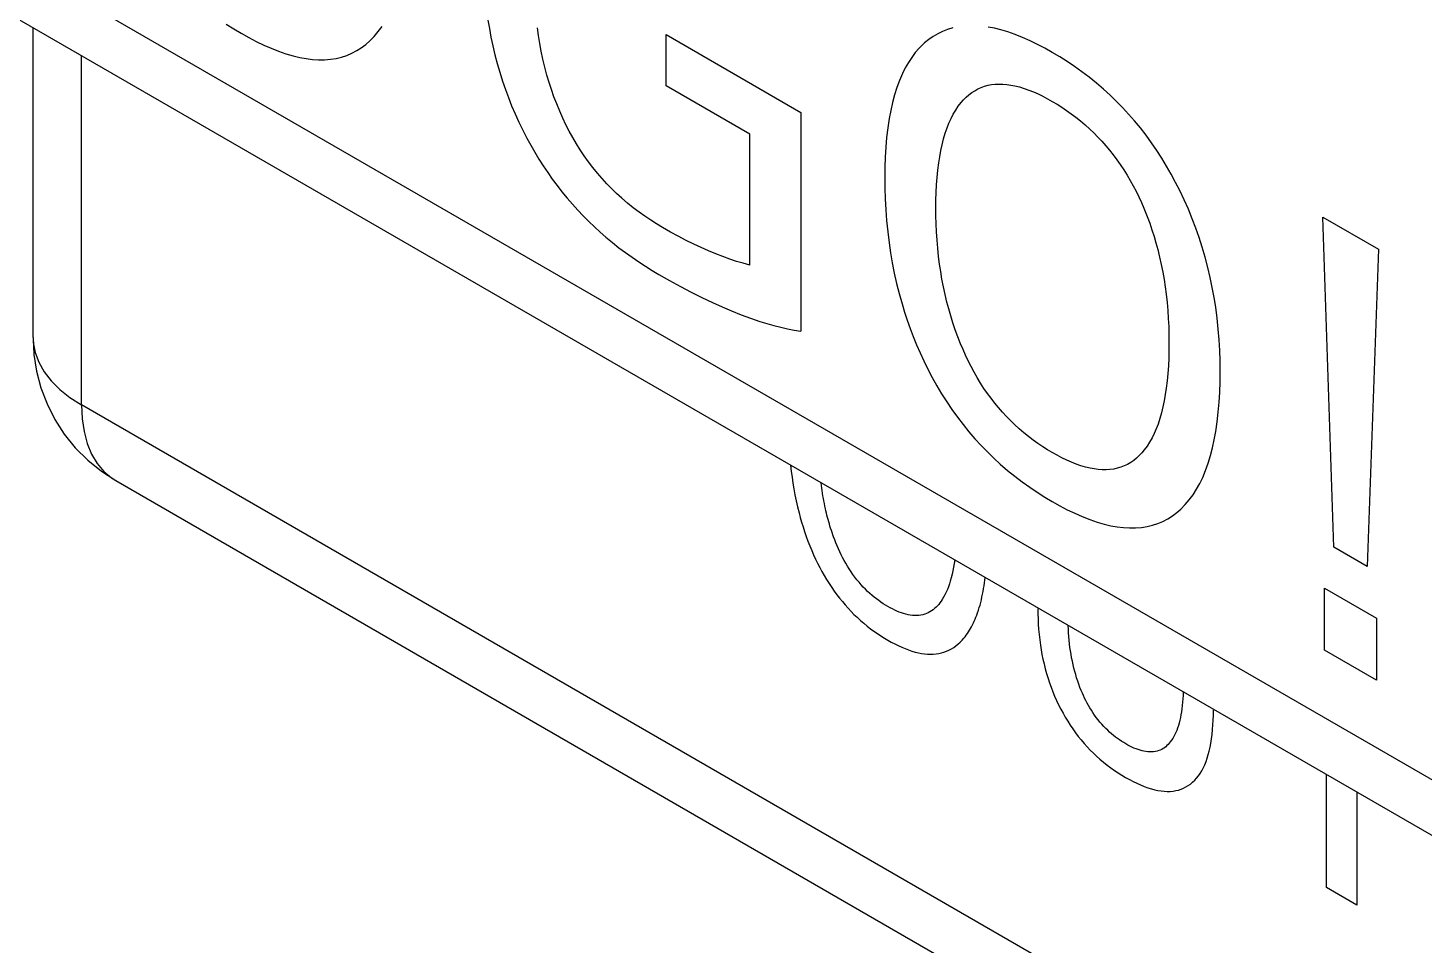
# Model space of a CAD drawing. Extents: x 0 to 420, y 0 to 297.
# Drawn here: x 170.54 to 178.99, y 138.73 to 144.27 of the extents above; entities that cross this region are included whole.
import ezdxf

# ---------------------------------------------------------------- set-up
doc = ezdxf.new("R2010")
doc.units = 0
doc.header["$LTSCALE"] = 23.1
doc.layers.add('40000_ISO', color=7, linetype='CONTINUOUS')

msp = doc.modelspace()

# ---------------------------------------------------------------- linework, layer by layer
at = {"layer": '40000_ISO', "color": 7, "linetype": 'CONTINUOUS'}
for p, q in [((164.8545, 147.9124), (213.9987, 119.5397)), ((165.0612, 147.4549), (214.2058, 119.0819)), ((173.3234, 144.3209), (173.332, 144.2692)), ((170.572, 142.401), (170.572, 144.2733)), ((171.7404, 144.2966), (171.7859, 144.2679)), ((171.7859, 144.2679), (171.8315, 144.2408)), ((171.8315, 144.2408), (171.877, 144.2153)), ((172.6355, 144.222), (172.66, 144.2508)), ((172.66, 144.2508), (172.6828, 144.2818)), ((173.332, 144.2692), (173.3418, 144.2169)), ((173.6293, 144.2267), (173.6228, 144.2734)), ((176.0439, 144.2384), (176.016, 144.2219)), ((176.073, 144.2526), (176.0439, 144.2384)), ((176.1034, 144.2645), (176.073, 144.2526)), ((176.1349, 144.274), (176.1034, 144.2645)), ((176.3865, 144.2715), (176.3482, 144.2789)), ((176.4253, 144.2619), (176.3865, 144.2715)), ((176.469, 144.2489), (176.4253, 144.2619)), ((176.5131, 144.2334), (176.469, 144.2489)), ((171.877, 144.2153), (171.9224, 144.1916)), ((171.9224, 144.1916), (171.9676, 144.1697)), ((171.9676, 144.1697), (172.0127, 144.1499)), ((172.0127, 144.1499), (172.0575, 144.1322)), ((172.5296, 144.1359), (172.5575, 144.1536)), ((172.5575, 144.1536), (172.5841, 144.1735)), ((172.5841, 144.1735), (172.6093, 144.1954)), ((172.6093, 144.1954), (172.6355, 144.222)), ((173.3418, 144.2169), (173.353, 144.1644)), ((173.353, 144.1644), (173.3655, 144.1115)), ((173.637, 144.1796), (173.6293, 144.2267)), ((173.6459, 144.1321), (173.637, 144.1796)), ((174.4006, 143.9223), (174.4006, 144.2334)), ((174.4006, 144.2334), (175.2168, 143.7622)), ((175.9318, 144.151), (175.9085, 144.1241)), ((175.9567, 144.1758), (175.9318, 144.151)), ((175.9641, 144.1825), (175.9567, 144.1758)), ((175.9894, 144.2032), (175.9641, 144.1825)), ((176.016, 144.2219), (175.9894, 144.2032)), ((176.5575, 144.2156), (176.5131, 144.2334)), ((176.6022, 144.1958), (176.5575, 144.2156)), ((176.647, 144.174), (176.6022, 144.1958)), ((176.692, 144.1504), (176.647, 144.174)), ((176.7371, 144.1251), (176.692, 144.1504)), ((170.8649, 141.9927), (170.8649, 144.1042)), ((172.0575, 144.1322), (172.1019, 144.1169)), ((172.1019, 144.1169), (172.146, 144.1041)), ((172.146, 144.1041), (172.1851, 144.0948)), ((172.1851, 144.0948), (172.2237, 144.0878)), ((172.2237, 144.0878), (172.2617, 144.0831)), ((172.2617, 144.0831), (172.299, 144.0807)), ((172.299, 144.0807), (172.3354, 144.0809)), ((172.3354, 144.0809), (172.3709, 144.0836)), ((172.3709, 144.0836), (172.4053, 144.0889)), ((172.4053, 144.0889), (172.4382, 144.0969)), ((172.4382, 144.0969), (172.4699, 144.1075)), ((172.4699, 144.1075), (172.5004, 144.1205)), ((172.5004, 144.1205), (172.5296, 144.1359)), ((173.3655, 144.1115), (173.3794, 144.0583)), ((173.656, 144.0842), (173.6459, 144.1321)), ((173.6676, 144.0361), (173.656, 144.0842)), ((175.8867, 144.0951), (175.8664, 144.0643)), ((175.9085, 144.1241), (175.8867, 144.0951)), ((176.7819, 144.0984), (176.7371, 144.1251)), ((176.8267, 144.0702), (176.7819, 144.0984)), ((176.8713, 144.0403), (176.8267, 144.0702)), ((173.3794, 144.0583), (173.3948, 144.005)), ((173.3948, 144.005), (173.4116, 143.9515)), ((173.6805, 143.9876), (173.6676, 144.0361)), ((173.6934, 143.9442), (173.6805, 143.9876)), ((175.8305, 143.9973), (175.8127, 143.9563)), ((175.8477, 144.0317), (175.8305, 143.9973)), ((175.8664, 144.0643), (175.8477, 144.0317)), ((176.9157, 144.0087), (176.8713, 144.0403)), ((176.9599, 143.9752), (176.9157, 144.0087)), ((173.4116, 143.9515), (173.4287, 143.9018)), ((173.4287, 143.9018), (173.4471, 143.852)), ((173.7074, 143.9006), (173.6934, 143.9442)), ((173.7228, 143.857), (173.7074, 143.9006)), ((174.9073, 143.6298), (174.4006, 143.9223)), ((175.7967, 143.9134), (175.7826, 143.8687)), ((175.8127, 143.9563), (175.7967, 143.9134)), ((176.2679, 143.8938), (176.2869, 143.9043)), ((176.2869, 143.9043), (176.3066, 143.9132)), ((176.3066, 143.9132), (176.3273, 143.9206)), ((176.3273, 143.9206), (176.3482, 143.9262)), ((176.3482, 143.9262), (176.3698, 143.9302)), ((176.3698, 143.9302), (176.3921, 143.9327)), ((176.3921, 143.9327), (176.415, 143.9337)), ((176.415, 143.9337), (176.4384, 143.9332)), ((176.4384, 143.9332), (176.4622, 143.9312)), ((176.4622, 143.9312), (176.4865, 143.9279)), ((176.4865, 143.9279), (176.5111, 143.9231)), ((176.5111, 143.9231), (176.5386, 143.9162)), ((176.5386, 143.9162), (176.5664, 143.9078)), ((176.5664, 143.9078), (176.5945, 143.8978)), ((176.5945, 143.8978), (176.6228, 143.8865)), ((177.0038, 143.9399), (176.9599, 143.9752)), ((177.0473, 143.9026), (177.0038, 143.9399)), ((177.086, 143.8674), (177.0473, 143.9026)), ((173.4471, 143.852), (173.4668, 143.8024)), ((173.7394, 143.8135), (173.7228, 143.857)), ((173.7574, 143.7701), (173.7394, 143.8135)), ((175.7702, 143.8224), (175.7595, 143.7747)), ((175.7826, 143.8687), (175.7702, 143.8224)), ((176.1684, 143.7994), (176.1854, 143.8214)), ((176.1854, 143.8214), (176.2003, 143.8383)), ((176.2003, 143.8383), (176.2159, 143.8541)), ((176.2159, 143.8541), (176.2324, 143.8686)), ((176.2324, 143.8686), (176.2497, 143.8819)), ((176.2497, 143.8819), (176.2679, 143.8938)), ((176.6228, 143.8865), (176.6512, 143.8738)), ((176.6512, 143.8738), (176.6798, 143.8599)), ((176.6798, 143.8599), (176.7084, 143.8449)), ((176.7084, 143.8449), (176.7371, 143.8288)), ((176.7371, 143.8288), (176.7659, 143.8117)), ((176.7659, 143.8117), (176.7946, 143.7936)), ((177.1242, 143.8306), (177.086, 143.8674)), ((177.1618, 143.7922), (177.1242, 143.8306)), ((173.4668, 143.8024), (173.4878, 143.7529)), ((173.4878, 143.7529), (173.5101, 143.7038)), ((173.7767, 143.727), (173.7574, 143.7701)), ((173.7956, 143.6877), (173.7767, 143.727)), ((175.2168, 143.7622), (175.2168, 142.44)), ((175.7595, 143.7747), (175.7503, 143.7257)), ((176.1245, 143.7247), (176.138, 143.7509)), ((176.138, 143.7509), (176.1526, 143.7758)), ((176.1526, 143.7758), (176.1684, 143.7994)), ((176.7946, 143.7936), (176.8233, 143.7745)), ((176.8233, 143.7745), (176.8518, 143.7542)), ((176.8518, 143.7542), (176.8802, 143.7329)), ((176.8802, 143.7329), (176.9084, 143.7104)), ((177.1988, 143.7523), (177.1618, 143.7922)), ((177.2349, 143.7109), (177.1988, 143.7523)), ((173.5101, 143.7038), (173.5337, 143.6549)), ((173.5337, 143.6549), (173.5586, 143.6066)), ((173.8156, 143.6488), (173.7956, 143.6877)), ((173.8368, 143.6104), (173.8156, 143.6488)), ((175.7417, 143.669), (175.7349, 143.6109)), ((175.7503, 143.7257), (175.7417, 143.669)), ((176.0894, 143.6361), (176.1008, 143.6689)), ((176.1008, 143.6689), (176.1121, 143.6974)), ((176.1121, 143.6974), (176.1245, 143.7247)), ((176.9084, 143.7104), (176.9363, 143.6866)), ((176.9363, 143.6866), (176.9639, 143.6617)), ((176.9639, 143.6617), (176.9886, 143.638)), ((177.2702, 143.6681), (177.2349, 143.7109)), ((177.3044, 143.6239), (177.2702, 143.6681)), ((173.5586, 143.6066), (173.582, 143.5638)), ((173.582, 143.5638), (173.6063, 143.5216)), ((173.8589, 143.5726), (173.8368, 143.6104)), ((173.8821, 143.5355), (173.8589, 143.5726)), ((174.9073, 142.8391), (174.9073, 143.6298)), ((175.7349, 143.6109), (175.7298, 143.5516)), ((176.0626, 143.5312), (176.0704, 143.5672)), ((176.0704, 143.5672), (176.0793, 143.6021)), ((176.0793, 143.6021), (176.0894, 143.6361)), ((176.9886, 143.638), (177.0129, 143.6133)), ((177.0129, 143.6133), (177.0369, 143.5877)), ((177.0369, 143.5877), (177.0603, 143.5611)), ((177.0603, 143.5611), (177.0833, 143.5337)), ((177.3371, 143.579), (177.3044, 143.6239)), ((177.3687, 143.5328), (177.3371, 143.579)), ((173.6063, 143.5216), (173.6316, 143.4799)), ((173.6316, 143.4799), (173.6578, 143.4389)), ((173.9063, 143.4992), (173.8821, 143.5355)), ((173.9314, 143.4638), (173.9063, 143.4992)), ((175.7263, 143.4912), (175.7243, 143.4299)), ((175.7298, 143.5516), (175.7263, 143.4912)), ((176.05, 143.4568), (176.0558, 143.4944)), ((176.0558, 143.4944), (176.0626, 143.5312)), ((177.0833, 143.5337), (177.1056, 143.5054)), ((177.1056, 143.5054), (177.1273, 143.4764)), ((177.1273, 143.4764), (177.1483, 143.4466)), ((177.3991, 143.4857), (177.3687, 143.5328)), ((177.4283, 143.4376), (177.3991, 143.4857)), ((173.6578, 143.4389), (173.6848, 143.3985)), ((173.6848, 143.3985), (173.7127, 143.359)), ((173.958, 143.4287), (173.9314, 143.4638)), ((173.9855, 143.3948), (173.958, 143.4287)), ((174.0137, 143.362), (173.9855, 143.3948)), ((175.7243, 143.4299), (175.7236, 143.3677)), ((176.0403, 143.3691), (176.0446, 143.4134)), ((176.0446, 143.4134), (176.05, 143.4568)), ((177.1483, 143.4466), (177.169, 143.4154)), ((177.169, 143.4154), (177.1888, 143.3836)), ((177.4563, 143.3887), (177.4283, 143.4376)), ((173.7127, 143.359), (173.7413, 143.3203)), ((173.7413, 143.3203), (173.7707, 143.2825)), ((174.0426, 143.3305), (174.0137, 143.362)), ((174.0721, 143.3002), (174.0426, 143.3305)), ((175.7236, 143.3677), (175.7242, 143.3038)), ((176.0348, 143.2784), (176.037, 143.3241)), ((176.037, 143.3241), (176.0403, 143.3691)), ((177.1888, 143.3836), (177.2078, 143.3512)), ((177.2078, 143.3512), (177.2259, 143.3183)), ((177.2259, 143.3183), (177.2433, 143.285)), ((177.483, 143.3391), (177.4563, 143.3887)), ((177.5084, 143.2891), (177.483, 143.3391)), ((173.7707, 143.2825), (173.802, 143.2442)), ((173.802, 143.2442), (173.834, 143.207)), ((174.102, 143.2711), (174.0721, 143.3002)), ((174.1324, 143.2434), (174.102, 143.2711)), ((174.1671, 143.2138), (174.1324, 143.2434)), ((175.7242, 143.3038), (175.7261, 143.2392)), ((175.7261, 143.2392), (175.7296, 143.1738)), ((176.0331, 143.1854), (176.0335, 143.2321)), ((176.0335, 143.2321), (176.0348, 143.2784)), ((177.2433, 143.285), (177.2598, 143.2514)), ((177.2598, 143.2514), (177.2755, 143.2175)), ((177.5352, 143.2328), (177.5084, 143.2891)), ((177.5602, 143.1762), (177.5352, 143.2328)), ((173.834, 143.207), (173.8667, 143.1709)), ((173.8667, 143.1709), (173.8998, 143.136)), ((173.8998, 143.136), (173.9335, 143.1022)), ((174.2021, 143.1857), (174.1671, 143.2138)), ((174.2373, 143.1592), (174.2021, 143.1857)), ((174.2728, 143.134), (174.2373, 143.1592)), ((175.7296, 143.1738), (175.7346, 143.1076)), ((176.0335, 143.1373), (176.0331, 143.1854)), ((176.0347, 143.0888), (176.0335, 143.1373)), ((177.2755, 143.2175), (177.2903, 143.1835)), ((177.2903, 143.1835), (177.295, 143.1723)), ((177.295, 143.1723), (177.311, 143.1324)), ((177.5836, 143.1193), (177.5602, 143.1762)), ((173.9335, 143.1022), (173.9676, 143.0695)), ((173.9676, 143.0695), (174.0021, 143.0381)), ((174.3084, 143.1102), (174.2728, 143.134)), ((174.344, 143.0875), (174.3084, 143.1102)), ((174.3797, 143.0659), (174.344, 143.0875)), ((174.4271, 143.0386), (174.3797, 143.0659)), ((175.7346, 143.1076), (175.7413, 143.0407)), ((176.0369, 143.0398), (176.0347, 143.0888)), ((177.311, 143.1324), (177.3259, 143.0925)), ((177.3259, 143.0925), (177.3397, 143.0526)), ((177.3397, 143.0526), (177.3524, 143.0127)), ((177.6054, 143.0622), (177.5836, 143.1193)), ((177.6255, 143.005), (177.6054, 143.0622)), ((178.4402, 141.1327), (178.3728, 143.1289)), ((178.3728, 143.1289), (178.7096, 142.9345)), ((174.0021, 143.0381), (174.0369, 143.0079)), ((174.0369, 143.0079), (174.0763, 142.9753)), ((174.0763, 142.9753), (174.116, 142.9441)), ((174.4744, 143.0129), (174.4271, 143.0386)), ((174.5216, 142.9885), (174.4744, 143.0129)), ((174.5688, 142.9654), (174.5216, 142.9885)), ((175.7413, 143.0407), (175.7498, 142.973)), ((175.7498, 142.973), (175.7588, 142.9126)), ((176.0401, 142.9903), (176.0369, 143.0398)), ((176.0443, 142.9403), (176.0401, 142.9903)), ((177.3524, 143.0127), (177.3642, 142.9729)), ((177.3642, 142.9729), (177.375, 142.9332)), ((177.6438, 142.9479), (177.6255, 143.005)), ((174.116, 142.9441), (174.1559, 142.9144)), ((174.1559, 142.9144), (174.196, 142.8859)), ((174.196, 142.8859), (174.2362, 142.8585)), ((174.6129, 142.9448), (174.5688, 142.9654)), ((174.6569, 142.9252), (174.6129, 142.9448)), ((174.7009, 142.9068), (174.6569, 142.9252)), ((174.7446, 142.8898), (174.7009, 142.9068)), ((174.7856, 142.875), (174.7446, 142.8898)), ((175.7588, 142.9126), (175.7693, 142.8516)), ((176.0496, 142.8898), (176.0443, 142.9403)), ((176.0553, 142.8449), (176.0496, 142.8898)), ((177.375, 142.9332), (177.3863, 142.8874)), ((177.3863, 142.8874), (177.3964, 142.8418)), ((177.6619, 142.8864), (177.6438, 142.9479)), ((177.678, 142.825), (177.6619, 142.8864)), ((178.7096, 142.9345), (178.6422, 141.0161)), ((174.2362, 142.8585), (174.2765, 142.8323)), ((174.2765, 142.8323), (174.3169, 142.807)), ((174.3169, 142.807), (174.3573, 142.7826)), ((174.8265, 142.8615), (174.7856, 142.875)), ((174.867, 142.8495), (174.8265, 142.8615)), ((174.9073, 142.8391), (174.867, 142.8495)), ((175.7693, 142.8516), (175.7815, 142.7902)), ((176.062, 142.7997), (176.0553, 142.8449)), ((176.0696, 142.7541), (176.062, 142.7997)), ((177.3964, 142.8418), (177.4054, 142.7964)), ((177.6923, 142.7641), (177.678, 142.825)), ((174.3573, 142.7826), (174.4224, 142.7448)), ((174.4224, 142.7448), (174.4875, 142.709)), ((175.7815, 142.7902), (175.7953, 142.7283)), ((175.7953, 142.7283), (175.8109, 142.6661)), ((176.0784, 142.7082), (176.0696, 142.7541)), ((177.4054, 142.7964), (177.4132, 142.7515)), ((177.4132, 142.7515), (177.42, 142.7068)), ((177.7049, 142.7035), (177.6923, 142.7641)), ((174.4875, 142.709), (174.5525, 142.675)), ((174.5525, 142.675), (174.6174, 142.6427)), ((174.6174, 142.6427), (174.6823, 142.612)), ((175.8109, 142.6661), (175.8283, 142.6036)), ((176.0883, 142.6619), (176.0784, 142.7082)), ((176.0994, 142.6154), (176.0883, 142.6619)), ((177.42, 142.7068), (177.4258, 142.6626)), ((177.4258, 142.6626), (177.4312, 142.6128)), ((177.7158, 142.6433), (177.7049, 142.7035)), ((177.7251, 142.5838), (177.7158, 142.6433)), ((174.6823, 142.612), (174.74, 142.586)), ((174.74, 142.586), (174.7975, 142.5614)), ((174.7975, 142.5614), (174.8549, 142.5384)), ((175.8283, 142.6036), (175.8434, 142.5543)), ((175.8434, 142.5543), (175.8596, 142.505)), ((176.1104, 142.5735), (176.0994, 142.6154)), ((176.1225, 142.5313), (176.1104, 142.5735)), ((177.4312, 142.6128), (177.4355, 142.5636)), ((177.4355, 142.5636), (177.4387, 142.5148)), ((177.7338, 142.5173), (177.7251, 142.5838)), ((174.8549, 142.5384), (174.912, 142.5171)), ((174.912, 142.5171), (174.9688, 142.4978)), ((174.9688, 142.4978), (175.0108, 142.4848)), ((175.0108, 142.4848), (175.0526, 142.4731)), ((175.0526, 142.4731), (175.0941, 142.4626)), ((175.0941, 142.4626), (175.1353, 142.4536)), ((175.8596, 142.505), (175.877, 142.4557)), ((176.1357, 142.4891), (176.1225, 142.5313)), ((176.15, 142.4468), (176.1357, 142.4891)), ((177.4387, 142.5148), (177.4409, 142.4666)), ((177.4409, 142.4666), (177.4422, 142.4188)), ((177.7406, 142.4517), (177.7338, 142.5173)), ((170.572, 142.401), (170.5773, 142.2987)), ((170.572, 142.401), (170.5734, 142.3708)), ((175.1353, 142.4536), (175.1762, 142.446)), ((175.1762, 142.446), (175.2168, 142.44)), ((175.877, 142.4557), (175.8957, 142.4064)), ((175.8957, 142.4064), (175.9156, 142.3572)), ((176.1655, 142.4045), (176.15, 142.4468)), ((176.1822, 142.3623), (176.1655, 142.4045)), ((177.4422, 142.4188), (177.4427, 142.3715)), ((177.7458, 142.3868), (177.7406, 142.4517)), ((177.7494, 142.3226), (177.7458, 142.3868)), ((170.5734, 142.3708), (170.5843, 142.3107)), ((170.5773, 142.2987), (170.593, 142.1973)), ((170.5843, 142.3107), (170.6061, 142.2515)), ((175.9156, 142.3572), (175.9368, 142.3082)), ((175.9368, 142.3082), (175.9593, 142.2595)), ((176.1969, 142.3276), (176.1822, 142.3623)), ((176.2124, 142.293), (176.1969, 142.3276)), ((176.2288, 142.2587), (176.2124, 142.293)), ((177.4423, 142.3238), (177.4411, 142.2766)), ((177.4427, 142.3715), (177.4423, 142.3238)), ((177.7515, 142.2592), (177.7494, 142.3226)), ((170.6061, 142.2515), (170.6385, 142.1941)), ((175.9593, 142.2595), (175.9843, 142.2086)), ((175.9843, 142.2086), (176.0108, 142.1583)), ((176.2461, 142.2246), (176.2288, 142.2587)), ((176.2642, 142.191), (176.2461, 142.2246)), ((177.4389, 142.23), (177.4357, 142.184)), ((177.4411, 142.2766), (177.4389, 142.23)), ((177.7522, 142.1965), (177.7515, 142.2592)), ((170.593, 142.1973), (170.6196, 142.0963)), ((170.6385, 142.1941), (170.681, 142.1389)), ((170.681, 142.1389), (170.7334, 142.0865)), ((176.0108, 142.1583), (176.0386, 142.1085)), ((176.2831, 142.1579), (176.2642, 142.191)), ((176.303, 142.1253), (176.2831, 142.1579)), ((176.3237, 142.0933), (176.303, 142.1253)), ((177.4315, 142.1388), (177.4261, 142.0943)), ((177.4357, 142.184), (177.4315, 142.1388)), ((177.7496, 142.071), (177.7516, 142.1333)), ((177.7516, 142.1333), (177.7522, 142.1965)), ((170.6196, 142.0963), (170.6565, 141.9988)), ((170.7334, 142.0865), (170.7949, 142.0376)), ((176.0386, 142.1085), (176.0677, 142.0596)), ((176.0677, 142.0596), (176.0981, 142.0116)), ((176.3446, 142.063), (176.3237, 142.0933)), ((176.3663, 142.0334), (176.3446, 142.063)), ((177.4204, 142.056), (177.4138, 142.0184)), ((177.4261, 142.0943), (177.4204, 142.056)), ((177.7461, 142.0096), (177.7496, 142.071)), ((170.6565, 141.9988), (170.7038, 141.9048)), ((170.7949, 142.0376), (170.8649, 141.9927)), ((170.8649, 141.9927), (170.8688, 141.9096)), ((220.0091, 113.62), (170.8649, 141.9927)), ((176.0981, 142.0116), (176.1298, 141.9646)), ((176.1298, 141.9646), (176.1626, 141.9189)), ((176.3887, 142.0046), (176.3663, 142.0334)), ((176.4117, 141.9767), (176.3887, 142.0046)), ((176.4353, 141.9496), (176.4117, 141.9767)), ((177.4062, 141.9816), (177.3974, 141.9458)), ((177.4138, 142.0184), (177.4062, 141.9816)), ((177.7411, 141.9493), (177.7461, 142.0096)), ((170.7038, 141.9048), (170.7611, 141.8158)), ((170.8688, 141.9096), (170.8804, 141.8319)), ((176.1626, 141.9189), (176.197, 141.8739)), ((176.197, 141.8739), (176.2325, 141.8303)), ((176.4593, 141.9235), (176.4353, 141.9496)), ((176.4838, 141.8983), (176.4593, 141.9235)), ((176.5086, 141.8742), (176.4838, 141.8983)), ((176.5364, 141.8489), (176.5086, 141.8742)), ((177.3764, 141.8773), (177.3654, 141.8482)), ((177.3875, 141.911), (177.3764, 141.8773)), ((177.3974, 141.9458), (177.3875, 141.911)), ((177.7258, 141.8324), (177.7343, 141.8902)), ((177.7343, 141.8902), (177.7411, 141.9493)), ((170.7611, 141.8158), (170.8274, 141.7335)), ((170.8804, 141.8319), (170.8995, 141.7604)), ((176.2325, 141.8303), (176.2689, 141.7882)), ((176.2689, 141.7882), (176.3062, 141.7476)), ((176.5645, 141.8248), (176.5364, 141.8489)), ((176.5929, 141.8019), (176.5645, 141.8248)), ((176.6214, 141.7803), (176.5929, 141.8019)), ((177.3401, 141.7933), (177.3258, 141.7677)), ((177.3533, 141.8202), (177.3401, 141.7933)), ((177.3654, 141.8482), (177.3533, 141.8202)), ((177.7167, 141.7825), (177.7258, 141.8324)), ((170.8274, 141.7335), (170.9025, 141.6582)), ((170.8995, 141.7604), (170.9261, 141.6959)), ((176.3062, 141.7476), (176.3442, 141.7085)), ((176.3442, 141.7085), (176.3828, 141.6711)), ((176.6502, 141.7598), (176.6214, 141.7803)), ((176.6791, 141.7404), (176.6502, 141.7598)), ((176.7081, 141.7222), (176.6791, 141.7404)), ((176.7371, 141.7049), (176.7081, 141.7222)), ((176.7661, 141.6886), (176.7371, 141.7049)), ((177.2788, 141.7029), (177.2631, 141.6864)), ((177.2935, 141.7206), (177.2788, 141.7029)), ((177.3103, 141.7435), (177.2935, 141.7206)), ((177.3258, 141.7677), (177.3103, 141.7435)), ((177.6939, 141.6865), (177.7061, 141.7338)), ((177.7061, 141.7338), (177.7167, 141.7825)), ((170.9025, 141.6582), (170.9851, 141.5914)), ((170.9261, 141.6959), (170.9597, 141.6392)), ((170.9597, 141.6392), (171, 141.5908)), ((175.1543, 141.6278), (175.1584, 141.5908)), ((176.3828, 141.6711), (176.4219, 141.6352)), ((176.4219, 141.6352), (176.466, 141.5972)), ((176.7951, 141.6735), (176.7661, 141.6886)), ((176.824, 141.6595), (176.7951, 141.6735)), ((176.8528, 141.6467), (176.824, 141.6595)), ((176.8814, 141.6354), (176.8528, 141.6467)), ((176.9098, 141.6254), (176.8814, 141.6354)), ((176.9379, 141.6171), (176.9098, 141.6254)), ((176.9657, 141.6104), (176.9379, 141.6171)), ((177.172, 141.6236), (177.1512, 141.6156)), ((177.1919, 141.6332), (177.172, 141.6236)), ((177.211, 141.6443), (177.1919, 141.6332)), ((177.2292, 141.657), (177.211, 141.6443)), ((177.2466, 141.671), (177.2292, 141.657)), ((177.2631, 141.6864), (177.2466, 141.671)), ((177.6643, 141.5968), (177.68, 141.6408)), ((177.68, 141.6408), (177.6939, 141.6865)), ((170.9851, 141.5914), (171.072, 141.5349)), ((171, 141.5908), (171.0466, 141.5512)), ((171.0466, 141.5512), (171.072, 141.5349)), ((171.072, 141.5349), (220.2162, 113.1622)), ((175.1584, 141.5908), (175.1629, 141.5558)), ((175.1629, 141.5558), (175.1681, 141.5206)), ((176.466, 141.5972), (176.5106, 141.5611)), ((176.5106, 141.5611), (176.5555, 141.527)), ((176.9906, 141.6057), (176.9657, 141.6104)), ((177.0151, 141.6026), (176.9906, 141.6057)), ((177.0392, 141.6009), (177.0151, 141.6026)), ((177.0629, 141.6008), (177.0392, 141.6009)), ((177.0859, 141.6021), (177.0629, 141.6008)), ((177.1084, 141.605), (177.0859, 141.6021)), ((177.1302, 141.6095), (177.1084, 141.605)), ((177.1512, 141.6156), (177.1302, 141.6095)), ((177.6289, 141.5178), (177.6467, 141.5546)), ((177.6467, 141.5546), (177.6643, 141.5968)), ((175.1681, 141.5206), (175.1739, 141.4852)), ((175.1739, 141.4852), (175.1805, 141.4495)), ((175.1805, 141.4495), (175.1878, 141.4136)), ((175.3408, 141.5058), (175.3389, 141.5212)), ((175.3428, 141.4903), (175.3408, 141.5058)), ((175.345, 141.4747), (175.3428, 141.4903)), ((175.3474, 141.4591), (175.345, 141.4747)), ((175.3499, 141.4435), (175.3474, 141.4591)), ((176.5555, 141.527), (176.6006, 141.4948)), ((176.6006, 141.4948), (176.646, 141.4644)), ((176.646, 141.4644), (176.6915, 141.4357)), ((177.5655, 141.4187), (177.5883, 141.4497)), ((177.5883, 141.4497), (177.6094, 141.4828)), ((177.6094, 141.4828), (177.6289, 141.5178)), ((175.1878, 141.4136), (175.1959, 141.3775)), ((175.1959, 141.3775), (175.2049, 141.3412)), ((175.3526, 141.4278), (175.3499, 141.4435)), ((175.3554, 141.412), (175.3526, 141.4278)), ((175.3585, 141.3962), (175.3554, 141.412)), ((175.3617, 141.3803), (175.3585, 141.3962)), ((175.3651, 141.3644), (175.3617, 141.3803)), ((175.368, 141.3515), (175.3651, 141.3644)), ((176.6915, 141.4357), (176.7371, 141.4086)), ((176.7371, 141.4086), (176.7825, 141.3832)), ((176.7825, 141.3832), (176.8279, 141.3594)), ((177.4896, 141.3413), (177.5148, 141.3633)), ((177.5148, 141.3633), (177.541, 141.3898)), ((177.541, 141.3898), (177.5655, 141.4187)), ((175.2049, 141.3412), (175.2125, 141.3127)), ((175.2125, 141.3127), (175.2207, 141.2841)), ((175.2207, 141.2841), (175.2295, 141.2554)), ((175.3711, 141.3386), (175.368, 141.3515)), ((175.3742, 141.3256), (175.3711, 141.3386)), ((175.3776, 141.3126), (175.3742, 141.3256)), ((175.381, 141.2996), (175.3776, 141.3126)), ((175.3846, 141.2866), (175.381, 141.2996)), ((175.3884, 141.2736), (175.3846, 141.2866)), ((176.8279, 141.3594), (176.8732, 141.3376)), ((176.8732, 141.3376), (176.9183, 141.3177)), ((176.9183, 141.3177), (176.9631, 141.3001)), ((176.9631, 141.3001), (177.0075, 141.2847)), ((177.0075, 141.2847), (177.0516, 141.2719)), ((177.3755, 141.2753), (177.406, 141.2883)), ((177.406, 141.2883), (177.4352, 141.3037)), ((177.4352, 141.3037), (177.4631, 141.3214)), ((177.4631, 141.3214), (177.4896, 141.3413)), ((175.2295, 141.2554), (175.2388, 141.2267)), ((175.2388, 141.2267), (175.2487, 141.1979)), ((175.2487, 141.1979), (175.2593, 141.1692)), ((175.3923, 141.2605), (175.3884, 141.2736)), ((175.3963, 141.2474), (175.3923, 141.2605)), ((175.4005, 141.2343), (175.3963, 141.2474)), ((175.4049, 141.2212), (175.4005, 141.2343)), ((175.4094, 141.2081), (175.4049, 141.2212)), ((175.4141, 141.1949), (175.4094, 141.2081)), ((175.4209, 141.1769), (175.4141, 141.1949)), ((177.0516, 141.2719), (177.0907, 141.2626)), ((177.0907, 141.2626), (177.1293, 141.2556)), ((177.1293, 141.2556), (177.1673, 141.2509)), ((177.1673, 141.2509), (177.2045, 141.2486)), ((177.2045, 141.2486), (177.241, 141.2487)), ((177.241, 141.2487), (177.2764, 141.2514)), ((177.2764, 141.2514), (177.3108, 141.2568)), ((177.3108, 141.2568), (177.3437, 141.2647)), ((177.3437, 141.2647), (177.3755, 141.2753)), ((175.2593, 141.1692), (175.2705, 141.1405)), ((175.2705, 141.1405), (175.2823, 141.1119)), ((175.2823, 141.1119), (175.2935, 141.0863)), ((175.4279, 141.1588), (175.4209, 141.1769)), ((175.4354, 141.1408), (175.4279, 141.1588)), ((175.4432, 141.1228), (175.4354, 141.1408)), ((175.4513, 141.105), (175.4432, 141.1228)), ((178.6422, 141.0161), (178.4402, 141.1327)), ((175.2935, 141.0863), (175.3053, 141.0608)), ((175.3053, 141.0608), (175.3175, 141.0354)), ((175.3175, 141.0354), (175.3303, 141.0103)), ((175.4598, 141.0872), (175.4513, 141.105)), ((175.4687, 141.0696), (175.4598, 141.0872)), ((175.478, 141.0522), (175.4687, 141.0696)), ((175.4877, 141.0349), (175.478, 141.0522)), ((175.4978, 141.0179), (175.4877, 141.0349)), ((176.1433, 141.0329), (176.1396, 141.0111)), ((176.1465, 141.055), (176.1433, 141.0329)), ((175.3303, 141.0103), (175.3437, 140.9854)), ((175.3437, 140.9854), (175.3576, 140.9607)), ((175.3576, 140.9607), (175.372, 140.9364)), ((175.5085, 141.0008), (175.4978, 141.0179)), ((175.5197, 140.984), (175.5085, 141.0008)), ((175.5312, 140.9675), (175.5197, 140.984)), ((175.5431, 140.9514), (175.5312, 140.9675)), ((175.5554, 140.9356), (175.5431, 140.9514)), ((176.1258, 140.948), (176.1202, 140.9279)), ((176.1309, 140.9686), (176.1258, 140.948)), ((176.1355, 140.9896), (176.1309, 140.9686)), ((176.1396, 141.0111), (176.1355, 140.9896)), ((176.3289, 140.9324), (176.3309, 140.9485)), ((175.372, 140.9364), (175.387, 140.9125)), ((175.387, 140.9125), (175.4025, 140.889)), ((175.4025, 140.889), (175.418, 140.8668)), ((175.418, 140.8668), (175.4339, 140.8451)), ((175.5679, 140.9204), (175.5554, 140.9356)), ((175.5807, 140.9056), (175.5679, 140.9204)), ((175.5938, 140.8913), (175.5807, 140.9056)), ((175.6071, 140.8776), (175.5938, 140.8913)), ((175.6201, 140.8649), (175.6071, 140.8776)), ((175.6332, 140.8528), (175.6201, 140.8649)), ((176.0953, 140.8605), (176.0878, 140.8449)), ((176.1023, 140.8766), (176.0953, 140.8605)), ((176.1087, 140.8933), (176.1023, 140.8766)), ((176.1147, 140.9104), (176.1087, 140.8933)), ((176.1202, 140.9279), (176.1147, 140.9104)), ((176.3152, 140.8479), (176.3185, 140.8647)), ((176.3185, 140.8647), (176.3215, 140.8818)), ((176.3215, 140.8818), (176.3242, 140.899)), ((176.3242, 140.899), (176.3268, 140.9164)), ((176.3268, 140.9164), (176.3289, 140.9324)), ((178.384, 140.5096), (178.384, 140.8837)), ((178.384, 140.8837), (178.6983, 140.7022)), ((175.4339, 140.8451), (175.4503, 140.8238)), ((175.4503, 140.8238), (175.4671, 140.8031)), ((175.4671, 140.8031), (175.4843, 140.783)), ((175.4843, 140.783), (175.5017, 140.7634)), ((175.6465, 140.8412), (175.6332, 140.8528)), ((175.66, 140.8301), (175.6465, 140.8412)), ((175.6735, 140.8195), (175.66, 140.8301)), ((175.6871, 140.8094), (175.6735, 140.8195)), ((175.7008, 140.7998), (175.6871, 140.8094)), ((175.7146, 140.7907), (175.7008, 140.7998)), ((175.7284, 140.782), (175.7146, 140.7907)), ((175.7422, 140.7738), (175.7284, 140.782)), ((175.756, 140.7661), (175.7422, 140.7738)), ((176.042, 140.7771), (176.0338, 140.7687)), ((176.0498, 140.786), (176.042, 140.7771)), ((176.0573, 140.7955), (176.0498, 140.786)), ((176.0644, 140.8053), (176.0573, 140.7955)), ((176.0712, 140.8156), (176.0644, 140.8053)), ((176.0798, 140.8299), (176.0712, 140.8156)), ((176.0878, 140.8449), (176.0798, 140.8299)), ((176.2953, 140.7667), (176.2998, 140.7825)), ((176.2998, 140.7825), (176.304, 140.7985)), ((176.304, 140.7985), (176.308, 140.8147)), ((176.308, 140.8147), (176.3117, 140.8312)), ((176.3117, 140.8312), (176.3152, 140.8479)), ((175.5017, 140.7634), (175.5195, 140.7444)), ((175.5195, 140.7444), (175.5375, 140.7261)), ((175.5375, 140.7261), (175.5558, 140.7084)), ((175.5558, 140.7084), (175.5759, 140.69)), ((175.5759, 140.69), (175.5963, 140.6724)), ((175.7698, 140.7588), (175.756, 140.7661)), ((175.7836, 140.7521), (175.7698, 140.7588)), ((175.7973, 140.7458), (175.7836, 140.7521)), ((175.8109, 140.7402), (175.7973, 140.7458)), ((175.8245, 140.7351), (175.8109, 140.7402)), ((175.8379, 140.7307), (175.8245, 140.7351)), ((175.8512, 140.727), (175.8379, 140.7307)), ((175.8644, 140.7239), (175.8512, 140.727)), ((175.8773, 140.7215), (175.8644, 140.7239)), ((175.8907, 140.7199), (175.8773, 140.7215)), ((175.9038, 140.7191), (175.8907, 140.7199)), ((175.9166, 140.719), (175.9038, 140.7191)), ((175.9292, 140.7198), (175.9166, 140.719)), ((175.9415, 140.7214), (175.9292, 140.7198)), ((175.9534, 140.7237), (175.9415, 140.7214)), ((175.965, 140.7269), (175.9534, 140.7237)), ((175.9762, 140.7308), (175.965, 140.7269)), ((175.987, 140.7355), (175.9762, 140.7308)), ((175.9972, 140.7408), (175.987, 140.7355)), ((176.0069, 140.7468), (175.9972, 140.7408)), ((176.0162, 140.7535), (176.0069, 140.7468)), ((176.0252, 140.7608), (176.0162, 140.7535)), ((176.0338, 140.7687), (176.0252, 140.7608)), ((176.2653, 140.6853), (176.2704, 140.697)), ((176.2704, 140.697), (176.2753, 140.7089)), ((176.2753, 140.7089), (176.28, 140.7211)), ((176.28, 140.7211), (176.2854, 140.736)), ((176.2854, 140.736), (176.2905, 140.7512)), ((176.2905, 140.7512), (176.2953, 140.7667)), ((176.6496, 140.7592), (176.6498, 140.729)), ((176.6498, 140.729), (176.6507, 140.6984)), ((176.6507, 140.6984), (176.6522, 140.6676)), ((178.6983, 140.7022), (178.6983, 140.3282)), ((175.5963, 140.6724), (175.6168, 140.6555)), ((175.6168, 140.6555), (175.6374, 140.6395)), ((175.6374, 140.6395), (175.6582, 140.6242)), ((175.6582, 140.6242), (175.6791, 140.6096)), ((175.6791, 140.6096), (175.7001, 140.5958)), ((176.2166, 140.6006), (176.2235, 140.6103)), ((176.2235, 140.6103), (176.2301, 140.6202)), ((176.2301, 140.6202), (176.2366, 140.6304)), ((176.2366, 140.6304), (176.2428, 140.6409)), ((176.2428, 140.6409), (176.2487, 140.6516)), ((176.2487, 140.6516), (176.2545, 140.6626)), ((176.2545, 140.6626), (176.26, 140.6739)), ((176.26, 140.6739), (176.2653, 140.6853)), ((176.6522, 140.6676), (176.6543, 140.6363)), ((176.6543, 140.6363), (176.6571, 140.6048)), ((176.6571, 140.6048), (176.6607, 140.5729)), ((176.8342, 140.6365), (176.8333, 140.6584)), ((176.8354, 140.6144), (176.8342, 140.6365)), ((176.837, 140.5921), (176.8354, 140.6144)), ((175.7001, 140.5958), (175.7211, 140.5826)), ((175.7211, 140.5826), (175.7422, 140.5701)), ((175.7422, 140.5701), (175.7632, 140.5584)), ((175.7632, 140.5584), (175.7842, 140.5473)), ((175.7842, 140.5473), (175.8051, 140.537)), ((175.8051, 140.537), (175.8259, 140.5274)), ((175.8259, 140.5274), (175.8467, 140.5188)), ((175.8467, 140.5188), (175.8673, 140.511)), ((176.1265, 140.5177), (176.1404, 140.5263)), ((176.1404, 140.5263), (176.1538, 140.5359)), ((176.1538, 140.5359), (176.1666, 140.5463)), ((176.1666, 140.5463), (176.179, 140.5575)), ((176.179, 140.5575), (176.1908, 140.5695)), ((176.1908, 140.5695), (176.202, 140.5822)), ((176.202, 140.5822), (176.2094, 140.5912)), ((176.2094, 140.5912), (176.2166, 140.6006)), ((176.6607, 140.5729), (176.665, 140.5407)), ((176.665, 140.5407), (176.6695, 140.5124)), ((176.839, 140.5697), (176.837, 140.5921)), ((176.8414, 140.547), (176.839, 140.5697)), ((176.844, 140.5264), (176.8414, 140.547)), ((176.8469, 140.5056), (176.844, 140.5264)), ((175.8673, 140.511), (175.8878, 140.5042)), ((175.8878, 140.5042), (175.9081, 140.4984)), ((175.9081, 140.4984), (175.9281, 140.4936)), ((175.9281, 140.4936), (175.9464, 140.4902)), ((175.9464, 140.4902), (175.9644, 140.4878)), ((175.9644, 140.4878), (175.9822, 140.4862)), ((175.9822, 140.4862), (175.9997, 140.4857)), ((175.9997, 140.4857), (176.0169, 140.4861)), ((176.0169, 140.4861), (176.0336, 140.4875)), ((176.0336, 140.4875), (176.05, 140.4899)), ((176.05, 140.4899), (176.0659, 140.4933)), ((176.0659, 140.4933), (176.0814, 140.4976)), ((176.0814, 140.4976), (176.097, 140.5033)), ((176.097, 140.5033), (176.112, 140.51)), ((176.112, 140.51), (176.1265, 140.5177)), ((176.6695, 140.5124), (176.6746, 140.4838)), ((176.6746, 140.4838), (176.6804, 140.4551)), ((176.6804, 140.4551), (176.687, 140.4261)), ((176.8502, 140.4847), (176.8469, 140.5056)), ((176.854, 140.4636), (176.8502, 140.4847)), ((176.8582, 140.4424), (176.854, 140.4636)), ((176.8628, 140.4211), (176.8582, 140.4424)), ((178.6983, 140.3282), (178.384, 140.5096)), ((176.687, 140.4261), (176.6943, 140.397)), ((176.6943, 140.397), (176.7024, 140.3678)), ((176.7024, 140.3678), (176.7113, 140.3385)), ((176.868, 140.3997), (176.8628, 140.4211)), ((176.873, 140.3806), (176.868, 140.3997)), ((176.8784, 140.3614), (176.873, 140.3806)), ((176.8842, 140.3422), (176.8784, 140.3614)), ((176.7113, 140.3385), (176.7202, 140.3118)), ((176.7202, 140.3118), (176.7298, 140.285)), ((176.7298, 140.285), (176.7401, 140.2582)), ((176.8905, 140.3229), (176.8842, 140.3422)), ((176.8973, 140.3036), (176.8905, 140.3229)), ((176.9045, 140.2844), (176.8973, 140.3036)), ((176.9122, 140.2651), (176.9045, 140.2844)), ((176.9187, 140.2499), (176.9122, 140.2651)), ((176.7401, 140.2582), (176.7511, 140.2316)), ((176.7511, 140.2316), (176.7628, 140.2051)), ((176.7628, 140.2051), (176.7753, 140.1787)), ((176.9255, 140.2347), (176.9187, 140.2499)), ((176.9326, 140.2195), (176.9255, 140.2347)), ((176.94, 140.2045), (176.9326, 140.2195)), ((176.9478, 140.1897), (176.94, 140.2045)), ((176.9559, 140.175), (176.9478, 140.1897)), ((177.5251, 140.1946), (177.5231, 140.1743)), ((177.5266, 140.2151), (177.5251, 140.1946)), ((177.5279, 140.2359), (177.5266, 140.2151)), ((177.5287, 140.257), (177.5279, 140.2359)), ((176.7753, 140.1787), (176.7885, 140.1526)), ((176.7885, 140.1526), (176.8017, 140.1279)), ((176.8017, 140.1279), (176.8156, 140.1035)), ((176.8156, 140.1035), (176.8302, 140.0795)), ((176.9643, 140.1604), (176.9559, 140.175)), ((176.9731, 140.1461), (176.9643, 140.1604)), ((176.9822, 140.1321), (176.9731, 140.1461)), ((176.9923, 140.1172), (176.9822, 140.1321)), ((177.0028, 140.1028), (176.9923, 140.1172)), ((177.0137, 140.0887), (177.0028, 140.1028)), ((177.512, 140.102), (177.5083, 140.0853)), ((177.5153, 140.1191), (177.512, 140.102)), ((177.5182, 140.1366), (177.5153, 140.1191)), ((177.5207, 140.1543), (177.5182, 140.1366)), ((177.5231, 140.1743), (177.5207, 140.1543)), ((177.7104, 140.0866), (177.7112, 140.1162)), ((177.7112, 140.1162), (177.7115, 140.1461)), ((176.8302, 140.0795), (176.8452, 140.0559)), ((176.8452, 140.0559), (176.8609, 140.0328)), ((176.8609, 140.0328), (176.8771, 140.0102)), ((177.0249, 140.075), (177.0137, 140.0887)), ((177.0363, 140.0617), (177.0249, 140.075)), ((177.048, 140.0488), (177.0363, 140.0617)), ((177.0599, 140.0365), (177.048, 140.0488)), ((177.0719, 140.0247), (177.0599, 140.0365)), ((177.0837, 140.0137), (177.0719, 140.0247)), ((177.0957, 140.0033), (177.0837, 140.0137)), ((177.4895, 140.0241), (177.4842, 140.0113)), ((177.4945, 140.0374), (177.4895, 140.0241)), ((177.4996, 140.0529), (177.4945, 140.0374)), ((177.5042, 140.0689), (177.4996, 140.0529)), ((177.5083, 140.0853), (177.5042, 140.0689)), ((177.704, 140.0004), (177.7068, 140.0287)), ((177.7068, 140.0287), (177.7089, 140.0574)), ((177.7089, 140.0574), (177.7104, 140.0866)), ((176.8771, 140.0102), (176.8938, 139.9882)), ((176.8938, 139.9882), (176.9113, 139.9664)), ((176.9113, 139.9664), (176.9293, 139.9453)), ((176.9293, 139.9453), (176.9477, 139.9248)), ((177.1077, 139.9933), (177.0957, 140.0033)), ((177.1199, 139.9838), (177.1077, 139.9933)), ((177.1321, 139.9748), (177.1199, 139.9838)), ((177.1444, 139.9662), (177.1321, 139.9748)), ((177.1567, 139.958), (177.1444, 139.9662)), ((177.1691, 139.9502), (177.1567, 139.958)), ((177.1815, 139.9429), (177.1691, 139.9502)), ((177.1939, 139.9359), (177.1815, 139.9429)), ((177.2063, 139.9293), (177.1939, 139.9359)), ((177.2187, 139.9232), (177.2063, 139.9293)), ((177.4305, 139.9321), (177.4231, 139.9256)), ((177.4376, 139.939), (177.4305, 139.9321)), ((177.4443, 139.9464), (177.4376, 139.939)), ((177.4508, 139.9542), (177.4443, 139.9464)), ((177.4584, 139.9645), (177.4508, 139.9542)), ((177.4655, 139.9754), (177.4584, 139.9645)), ((177.4722, 139.9869), (177.4655, 139.9754)), ((177.4784, 139.9988), (177.4722, 139.9869)), ((177.4842, 140.0113), (177.4784, 139.9988)), ((177.6916, 139.9223), (177.6961, 139.9455)), ((177.6961, 139.9455), (177.7004, 139.9726)), ((177.7004, 139.9726), (177.704, 140.0004)), ((176.9477, 139.9248), (176.9665, 139.9052)), ((176.9665, 139.9052), (176.9856, 139.8862)), ((176.9856, 139.8862), (177.0049, 139.868)), ((177.0049, 139.868), (177.0245, 139.8506)), ((177.0245, 139.8506), (177.0464, 139.8321)), ((177.2311, 139.9176), (177.2187, 139.9232)), ((177.2433, 139.9125), (177.2311, 139.9176)), ((177.2555, 139.908), (177.2433, 139.9125)), ((177.2676, 139.904), (177.2555, 139.908)), ((177.2796, 139.9006), (177.2676, 139.904)), ((177.2915, 139.8979), (177.2796, 139.9006)), ((177.3035, 139.8958), (177.2915, 139.8979)), ((177.3154, 139.8944), (177.3035, 139.8958)), ((177.3271, 139.8937), (177.3154, 139.8944)), ((177.3386, 139.8938), (177.3271, 139.8937)), ((177.3497, 139.8946), (177.3386, 139.8938)), ((177.3606, 139.8962), (177.3497, 139.8946)), ((177.3711, 139.8986), (177.3606, 139.8962)), ((177.3812, 139.9017), (177.3711, 139.8986)), ((177.3903, 139.9053), (177.3812, 139.9017)), ((177.399, 139.9095), (177.3903, 139.9053)), ((177.4074, 139.9143), (177.399, 139.9095)), ((177.4154, 139.9197), (177.4074, 139.9143)), ((177.4231, 139.9256), (177.4154, 139.9197)), ((177.6668, 139.8356), (177.6741, 139.8562)), ((177.6741, 139.8562), (177.6807, 139.8776)), ((177.6807, 139.8776), (177.6865, 139.8996)), ((177.6865, 139.8996), (177.6916, 139.9223)), ((177.0464, 139.8321), (177.0685, 139.8146)), ((177.0685, 139.8146), (177.0907, 139.7979)), ((177.0907, 139.7979), (177.1131, 139.7822)), ((177.1131, 139.7822), (177.1355, 139.7672)), ((177.1355, 139.7672), (177.158, 139.7531)), ((177.621, 139.7496), (177.6313, 139.7645)), ((177.6313, 139.7645), (177.6409, 139.7802)), ((177.6409, 139.7802), (177.6498, 139.7967)), ((177.6498, 139.7967), (177.6587, 139.8157)), ((177.6587, 139.8157), (177.6668, 139.8356)), ((177.158, 139.7531), (177.1805, 139.7397)), ((177.1805, 139.7397), (177.2031, 139.7271)), ((177.2031, 139.7271), (177.2256, 139.7153)), ((177.2256, 139.7153), (177.248, 139.7043)), ((177.248, 139.7043), (177.2704, 139.6942)), ((177.2704, 139.6942), (177.2926, 139.6852)), ((177.2926, 139.6852), (177.3147, 139.6772)), ((177.3147, 139.6772), (177.3366, 139.6703)), ((177.5158, 139.6687), (177.5309, 139.6749)), ((177.5309, 139.6749), (177.5454, 139.6822)), ((177.5454, 139.6822), (177.5593, 139.6905)), ((177.5593, 139.6905), (177.5726, 139.6999)), ((177.5726, 139.6999), (177.5858, 139.7108)), ((177.5858, 139.7108), (177.5982, 139.7227)), ((177.5982, 139.7227), (177.61, 139.7357)), ((177.61, 139.7357), (177.621, 139.7496)), ((178.3961, 139.0736), (178.3961, 139.7562)), ((177.3366, 139.6703), (177.3562, 139.6652)), ((177.3562, 139.6652), (177.3755, 139.6611)), ((177.3755, 139.6611), (177.3946, 139.658)), ((177.3946, 139.658), (177.4133, 139.656)), ((177.4133, 139.656), (177.4318, 139.6552)), ((177.4318, 139.6552), (177.4498, 139.6555)), ((177.4498, 139.6555), (177.4673, 139.6571)), ((177.4673, 139.6571), (177.484, 139.6598)), ((177.484, 139.6598), (177.5002, 139.6637)), ((177.5002, 139.6637), (177.5158, 139.6687)), ((178.5791, 139.6505), (178.5791, 138.968)), ((178.5791, 138.968), (178.3961, 139.0736))]:
    msp.add_line(p, q, dxfattribs=at)

doc.saveas('drawing.dxf')
